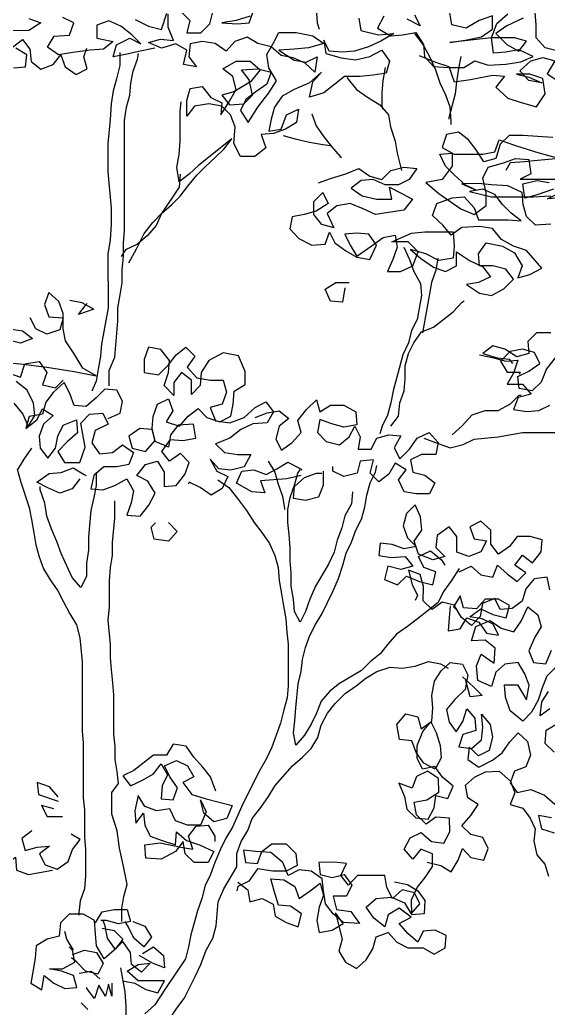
# Model space of a CAD drawing. Header units: millimetres. Extents: x 454 to 24074, y 929 to 15016.
# Drawn here: x 7118 to 7604, y 2330 to 3240 of the extents above; entities that cross this region are included whole.
import ezdxf

# ---------------------------------------------------------------- set-up
doc = ezdxf.new("R2010")
doc.units = ezdxf.units.MM
doc.layers.add('cadblocksdwg.com', color=255, linetype='Continuous')

# ---------------------------------------------------------------- blocks, each defined once
blk = doc.blocks.new('Trees side 017_cad-block.com')
at = {"color": 0}
for points in [[(906.7, 4198.7), (877.1, 4188.8), (855.3, 4182.9), (851.4, 4208.6), (877.1, 4214.5), (898.8, 4210.6)], [(187.8, 4453.4), (158.2, 4447.4), (134.4, 4441.5), (112.7, 4437.5), (118.6, 4459.2), (142.3, 4471.1), (162.1, 4461.2), (146.3, 4477), (126.5, 4492.8), (104.7, 4502.7), (83, 4494.8), (83, 4471.1), (112.7, 4465.2), (94.9, 4451.3), (71.2, 4449.3), (39.5, 4445.3), (13.8, 4441.3), (-5.9, 4455.2), (5.9, 4474.9), (33.6, 4476.9), (41.5, 4498.7), (21.7, 4508.6)], [(152.2, 4504.7), (175.9, 4492.9), (199.6, 4487), (209.5, 4516.6)], [(-39.6, 4506.5), (-17.8, 4498.6), (-39.6, 4484.8), (-89, 4484.7)], [(-67.2, 4417.5), (-45.5, 4419.5), (-43.5, 4441.3), (-63.3, 4453.1)], [(-69.2, 4455.1), (-51.4, 4469), (-37.6, 4451.2), (-35.6, 4429.4), (-17.8, 4415.6), (4, 4423.5), (17.8, 4441.3), (25.7, 4419.6), (45.5, 4405.8), (65.3, 4415.7), (59.3, 4437.4), (65.2, 4453.3)], [(664.3, 4440), (693.9, 4428.1), (717.7, 4420.2), (727.6, 4392.6), (757.2, 4396.6), (796.8, 4404.5), (818.5, 4402.5), (802.7, 4382.8), (824.5, 4363), (848.2, 4355.1), (875.9, 4347.2), (891.7, 4371), (887.7, 4398.6), (864, 4406.5), (840.3, 4406.5), (862, 4400.6), (885.7, 4390.7), (862, 4394.7), (846.2, 4412.4), (865.9, 4430.3), (887.7, 4436.2), (909.4, 4430.3), (895.6, 4406.6), (923.3, 4388.8)], [(913.4, 4448.1), (891.6, 4454), (875.8, 4471.8), (875.8, 4495.5), (873.8, 4517.3)], [(852, 4507.4), (822.4, 4493.5), (802.6, 4479.6), (822.4, 4459.9), (844.2, 4448), (858, 4465.8), (836.2, 4471.7), (794.7, 4471.7), (719.6, 4463.7), (747.3, 4467.7), (776.9, 4473.7), (796.7, 4487.5), (796.7, 4511.3), (772.9, 4503.3), (749.2, 4489.5), (723.5, 4495.4), (719.6, 4517.1)], [(656.3, 4513.1), (666.2, 4493.3), (642.5, 4505.2)], [(600.9, 4511.1), (589.1, 4489.3), (612.8, 4475.5), (634.6, 4477.5), (658.3, 4481.5), (672.2, 4459.7), (674.2, 4438), (690, 4420.2), (717.7, 4418.3), (745.3, 4418.3), (765.1, 4430.2), (788.8, 4422.3), (820.5, 4424.3), (848.1, 4428.3), (869.9, 4438.2), (844.2, 4450), (820.4, 4446), (798.7, 4444), (794.7, 4471.7), (804.6, 4497.4), (824.3, 4515.2)], [(555.5, 4507.1), (559.4, 4485.3), (591.1, 4477.5), (618.8, 4479.5), (595.1, 4465.6), (573.3, 4455.7), (547.6, 4447.8), (525.9, 4445.8), (502.1, 4447.7), (492.2, 4467.5), (496.2, 4443.8), (523.9, 4435.9), (549.6, 4431.9), (575.3, 4437.9), (597, 4449.8), (610.9, 4430), (605, 4408.3), (581.3, 4404.3), (557.5, 4402.3), (529.9, 4402.3), (512.1, 4388.4), (492.3, 4372.6), (466.6, 4364.7), (472.5, 4392.3), (488.3, 4410.1), (466.6, 4390.4), (438.9, 4378.5), (417.2, 4366.6), (403.4, 4346.8), (397.5, 4325.1), (393.5, 4303.3), (415.3, 4307.3), (425.2, 4333), (446.9, 4342.9), (443, 4319.2), (423.2, 4307.3), (401.5, 4299.4), (379.7, 4297.4), (387.6, 4273.6), (367.9, 4257.8), (342.2, 4257.8), (330.3, 4281.5), (332.3, 4311.2), (324.3, 4332.9), (308.5, 4348.7), (284.8, 4352.6), (259.1, 4348.6), (245.2, 4330.8), (245.2, 4358.5), (251.1, 4380.3), (272.9, 4384.2), (288.7, 4364.5), (308.5, 4354.6), (306.5, 4332.9), (320.4, 4354.6), (334.2, 4378.4), (328.2, 4402.1), (310.4, 4415.9), (334.1, 4429.8), (359.8, 4429.8), (377.6, 4414), (359.9, 4392.2), (330.2, 4374.4), (308.5, 4368.5), (322.3, 4350.7), (348, 4352.7), (363.8, 4368.5), (357.9, 4396.2), (344, 4414), (373.7, 4416), (397.4, 4410.1), (389.5, 4388.3), (369.8, 4374.5), (352, 4360.6), (342.1, 4340.8), (356, 4319.1), (373.7, 4346.8), (393.5, 4372.5), (407.3, 4394.3), (393.4, 4418), (389.5, 4441.7), (401.3, 4461.5), (411.2, 4481.2), (442.8, 4481.3), (472.5, 4475.4), (492.3, 4461.6), (464.6, 4453.6), (438.9, 4451.6), (411.2, 4449.6), (438.9, 4431.8), (460.7, 4427.9), (480.4, 4437.8), (476.5, 4410.1), (458.7, 4425.9), (436.9, 4435.8), (415.2, 4439.7), (397.4, 4455.5), (373.6, 4461.4), (353.9, 4473.3), (332.1, 4465.4), (316.3, 4447.6), (296.5, 4461.4), (272.8, 4465.3), (251.1, 4461.3), (249.1, 4437.6), (263, 4419.8), (239.2, 4423.8), (245.1, 4449.5), (225.4, 4461.3), (199.7, 4453.4), (175.9, 4463.2), (197.7, 4469.2), (221.4, 4467.2), (211.5, 4490.9), (211.5, 4514.7)], [(233.2, 4520.6), (251, 4502.8), (245.1, 4481.1), (270.8, 4481.1), (286.6, 4496.9), (292.5, 4518.7)], [(359.7, 4510.9), (334.1, 4502.9), (308.4, 4498.9), (336, 4497), (357.8, 4499), (373.6, 4542.5)], [(478.4, 4524.8), (480.4, 4499.1), (484.3, 4487.2)], [(656.3, 4479.5), (672.2, 4457.8), (684, 4436), (693.9, 4414.3), (701.9, 4390.6), (711.8, 4368.8), (719.7, 4347.1), (721.7, 4321.4), (721.7, 4315.5)], [(124.5, 4445.4), (124.6, 4421.7), (118.7, 4397.9), (112.7, 4376.2), (108.8, 4352.5), (106.9, 4324.8), (103, 4281.3), (103, 4229.9), (109, 4164.7), (109, 4135), (107.1, 4107.3), (103.1, 4081.6), (103.2, 3984.7), (91.4, 3919.5), (89.5, 3897.7), (85.5, 3874), (81.6, 3852.3), (73.7, 3834.5)], [(105.3, 3844.4), (105.3, 3872.1), (115.2, 3895.8), (121, 3961), (121, 3984.8), (124.9, 4008.5), (128.9, 4030.2), (128.9, 4054), (130.8, 4077.7), (130.8, 4101.4), (132.7, 4125.1), (132.6, 4322.8), (136.5, 4346.6), (142.4, 4368.3), (144.4, 4390.1), (148.3, 4411.8), (156.2, 4433.6), (158.2, 4443.5)], [(739.4, 4438.1), (735.5, 4416.3), (731.5, 4392.6), (729.6, 4370.8), (717.8, 4327.3), (717.8, 4325.3)], [(603, 4418.2), (599.1, 4394.4), (597.1, 4372.7), (597.1, 4349), (599.1, 4343)], [(533.8, 4400.3), (551.6, 4378.6), (571.4, 4364.8), (593.2, 4350.9), (609, 4333.2), (613, 4311.4), (620.9, 4285.7), (624.9, 4264), (632.8, 4232.3)], [(140.7, 4065.8), (154.5, 4091.5), (168.3, 4119.2), (184.1, 4139), (199.9, 4154.8), (217.7, 4170.7), (233.5, 4186.5), (247.3, 4204.3), (263.1, 4224.1), (278.9, 4239.9), (296.7, 4255.8), (312.5, 4271.6), (326.3, 4289.4), (267.1, 4241.9), (249.3, 4226.1), (231.5, 4212.2), (227.5, 4237.9), (231.5, 4261.6), (233.4, 4285.4), (233.4, 4338.7), (235.3, 4356.5)], [(470.6, 4335), (478.5, 4313.3), (492.4, 4293.5), (506.3, 4275.7), (522.1, 4257.9), (524.1, 4256)], [(482.6, 4210.5), (504.3, 4218.4), (532, 4226.3), (555.7, 4236.2), (575.5, 4222.4), (597.3, 4216.5), (613.1, 4232.3), (636.8, 4238.3), (660.5, 4236.3), (646.7, 4216.5), (626.9, 4206.6), (603.2, 4206.6), (581.4, 4216.5), (559.7, 4214.5), (541.9, 4200.6), (561.7, 4186.8), (587.4, 4180.9), (615.1, 4180.9), (611.1, 4202.7), (632.9, 4190.8), (652.6, 4181), (636.8, 4161.2), (585.5, 4153.2), (563.7, 4163.1), (540, 4173), (516.2, 4169), (498.5, 4155.1), (510.3, 4129.4), (488.6, 4135.3), (474.7, 4153.1), (474.7, 4176.8), (490.5, 4192.7), (500.4, 4172.9), (478.7, 4159.1), (456.9, 4153.1), (435.2, 4149.1), (431.3, 4127.4), (447.1, 4109.6), (470.8, 4097.8), (494.6, 4099.8), (502.4, 4121.5), (512.4, 4101.8), (532.1, 4087.9), (551.9, 4076.1), (575.6, 4072.2), (587.5, 4097.9), (573.6, 4117.6), (551.9, 4119.6), (530.1, 4117.6), (540, 4097.8), (551.9, 4078.1), (577.6, 4095.9), (599.3, 4111.7), (621.1, 4115.7), (625, 4094), (617.2, 4072.2), (607.3, 4050.4), (631, 4050.5), (652.8, 4060.4), (662.6, 4086.1), (644.8, 4103.9), (615.2, 4103.8), (650.7, 4119.7), (674.4, 4121.7), (725.8, 4121.7), (727.8, 4096), (725.9, 4074.3), (700.2, 4070.3), (676.5, 4082.1), (648.8, 4090), (666.6, 4074.2), (690.3, 4058.4), (712.1, 4050.5), (731.8, 4060.4), (731.8, 4086.1), (755.5, 4070.3), (779.3, 4058.5), (793.1, 4040.7), (771.4, 4030.8), (749.7, 4026.8), (773.4, 4011.1), (795.1, 4007.1), (816.9, 4019), (834.7, 4036.8), (820.8, 4054.6), (797.1, 4060.5), (773.4, 4060.5), (771.4, 4082.2), (785.2, 4102), (814.8, 4096.1), (836.6, 4084.3), (850.5, 4060.5), (842.6, 4038.8), (864.3, 4044.7), (886, 4056.6), (858.3, 4088.2), (834.6, 4096.1), (812.8, 4108), (797, 4127.7), (773.3, 4131.7), (741.7, 4129.6), (721.9, 4115.8), (708, 4133.6), (688.3, 4151.3), (696.1, 4173.1), (723.8, 4183), (745.6, 4185), (763.4, 4165.3), (771.3, 4143.5), (824.7, 4143.6), (848.4, 4141.6), (830.6, 4155.4), (814.8, 4171.2), (800.9, 4189), (779.2, 4198.9), (755.4, 4194.9), (795, 4185), (870.1, 4185.1), (901.7, 4187.1)], [(901.8, 4135.7), (874.1, 4133.7), (858.3, 4149.5), (852.3, 4171.3), (850.3, 4193), (824.6, 4204.8), (795, 4206.8), (771.2, 4208.8), (741.6, 4208.7), (767.3, 4196.9), (747.5, 4206.8), (727.7, 4224.5), (711.9, 4240.3), (702, 4262.1), (723.7, 4264.1), (723.8, 4240.3), (706, 4216.6), (676.3, 4210.6), (700.1, 4190.9), (739.6, 4163.3), (763.4, 4153.4), (785.1, 4169.2), (785.1, 4192.9), (779.1, 4218.6), (789, 4238.4), (816.7, 4246.4), (838.4, 4254.3), (862.1, 4252.3), (866.1, 4226.6), (846.4, 4216.7), (945.2, 4216.8)], [(921.5, 4183.2), (895.8, 4181.2), (959, 4212.9)], [(905.6, 4291.9), (877.9, 4293.9), (852.2, 4295.8), (826.5, 4295.8), (810.7, 4280), (802.8, 4254.3), (781.1, 4248.3), (767.2, 4270), (753.4, 4287.8), (735.6, 4301.6), (713.8, 4297.7), (705.9, 4273.9), (727.7, 4262.1), (779.1, 4262.1), (800.8, 4266.1), (808.7, 4287.9), (836.4, 4278), (874, 4266.2), (917.5, 4254.4), (878, 4250.4), (854.2, 4248.4), (828.5, 4246.4), (820.6, 4232.5)], [(419.3, 4295.4), (441, 4289.5), (466.7, 4283.6), (490.4, 4279.7), (504.3, 4277.7)], [(233.5, 4226.1), (231.5, 4202.3), (199.9, 4154.8), (190.1, 4133.1), (174.3, 4115.3), (156.5, 4099.5), (134.8, 4089.5), (126.9, 4077.7)], [(902, 3940), (876.3, 3940), (860.5, 3924.1), (862.5, 3902.4), (840.7, 3896.5), (819, 3910.3), (797.2, 3916.2), (779.4, 3902.3), (805.1, 3894.4), (826.9, 3892.5), (832.8, 3884.6)], [(636.9, 4094), (646.8, 4072.2), (654.7, 4050.5), (666.6, 4028.7), (668.6, 4007), (660.8, 3963.5), (650.9, 3943.7), (645, 3922), (635.1, 3900.2), (617.4, 3835), (613.4, 3813.2), (607.5, 3791.5), (597.7, 3771.7), (593.7, 3757.8)], [(698.2, 4074.2), (694.3, 4052.5), (686.4, 4030.7), (678.5, 3983.3), (670.7, 3939.8)], [(530.2, 4020.7), (526.3, 3995), (504.5, 3997), (494.6, 4018.7), (514.4, 4030.6), (538.1, 4030.6)], [(-189.3, 3891.6), (-137.9, 3891.6), (-98.3, 3887.7), (-54.8, 3883.8), (-7.4, 3877.9), (42, 3870), (81.6, 3862.1), (57.9, 3876), (42, 3901.7), (26.2, 3925.4), (22.2, 3947.1), (22.2, 3974.8), (14.2, 3996.5), (-3.6, 4012.3), (-11.4, 3990.6), (-3.5, 3968.8), (22.2, 3966.9), (16.3, 3945.1), (-7.4, 3937.2), (-27.2, 3947.1), (-37.1, 3966.8)], [(-74.7, 3947), (-50.9, 3943.1), (-33.1, 3929.3), (-54.9, 3921.3), (-78.6, 3927.2)], [(34, 3998.5), (55.8, 3994.6), (77.5, 3982.7), (49.9, 3972.8), (63.7, 3990.6), (65.7, 3992.6)], [(613.5, 3771.7), (627.3, 3789.5), (629.3, 3813.2), (637.1, 3835), (639.1, 3856.7), (639.1, 3880.5), (645, 3902.2), (654.9, 3922), (668.7, 3941.8), (690.4, 3949.7), (726, 3977.4), (741.8, 3995.2), (745.7, 3997.2)], [(103.4, 3785.1), (125.1, 3795), (129.1, 3816.7), (119.2, 3836.5), (97.4, 3838.4), (81.6, 3822.6), (63.8, 3806.8), (42.1, 3808.7), (34.2, 3830.5), (24.3, 3850.2), (4.5, 3832.4), (-9.3, 3814.6), (-15.2, 3792.9), (-38.9, 3788.9), (-44.9, 3767.1), (-25.1, 3783), (-15.2, 3802.7), (4.5, 3790.9), (-13.2, 3775.1), (-21.1, 3753.3), (-19.1, 3731.6), (-5.3, 3713.8), (8.6, 3731.6), (12.5, 3753.4), (22.4, 3773.1), (46.1, 3783), (48.1, 3759.3), (30.3, 3743.5), (12.5, 3725.7), (24.4, 3705.9), (52.1, 3705.9), (61.9, 3733.6), (54, 3777.1), (69.8, 3792.9), (93.5, 3794.9), (103.4, 3775.2), (79.7, 3763.3), (73.8, 3741.5), (87.6, 3721.8), (111.4, 3723.8), (129.1, 3737.6), (148.9, 3723.8), (141, 3702.1), (119.3, 3698.1), (95.6, 3698.1), (77.8, 3682.2), (71.9, 3658.5), (93.6, 3656.6), (115.4, 3664.5), (137.1, 3676.4), (149, 3654.6), (145.1, 3632.9), (137.2, 3611.1), (160.9, 3609.2), (176.7, 3629), (188.5, 3650.7), (174.7, 3672.4), (154.9, 3682.3), (170.7, 3702.1), (192.4, 3708), (204.3, 3688.3), (204.3, 3662.6), (226.1, 3664.6), (241.9, 3684.4), (249.8, 3706.1), (233.9, 3721.9), (214.2, 3708.1), (200.3, 3725.8), (216.1, 3747.6), (237.9, 3745.6), (261.6, 3749.6), (257.6, 3775.3), (229.9, 3773.3), (216.1, 3755.5), (212.2, 3733.8), (188.5, 3743.6), (182.5, 3765.4), (160.8, 3767.3), (141, 3753.5), (146.9, 3731.7), (170.7, 3725.8), (188.5, 3745.6), (182.5, 3767.3), (184.5, 3789.1), (192.3, 3810.8), (212.1, 3820.8), (220, 3799), (208.2, 3779.2), (231.9, 3771.3), (247.7, 3789.2), (265.5, 3803), (281.3, 3787.2), (305.1, 3779.3), (324.8, 3789.2), (328.8, 3811), (330.7, 3834.7), (350.5, 3846.6), (350.4, 3870.3), (338.6, 3898), (310.9, 3903.9), (285.2, 3890), (271.4, 3868.3), (269.4, 3844.5), (253.6, 3828.7), (253.6, 3854.4), (235.8, 3868.2), (222, 3850.4), (222, 3826.7), (204.2, 3844.5), (212.1, 3868.2), (214, 3889.9), (198.2, 3909.7), (176.4, 3913.6), (168.5, 3891.9), (168.6, 3868.2), (194.3, 3864.2), (212, 3882), (225.9, 3899.8), (243.7, 3913.7), (259.5, 3897.9), (245.7, 3878.1), (263.5, 3858.4), (287.2, 3854.4), (310.9, 3854.4), (316.9, 3832.7), (309, 3811), (287.2, 3805), (297.2, 3781.3), (322.9, 3777.4), (348.5, 3787.3), (368.3, 3805.1), (388.1, 3815), (401.9, 3797.2), (390.1, 3777.4), (364.4, 3775.4), (342.6, 3765.5), (322.9, 3749.7), (297.2, 3739.8), (313, 3724), (336.7, 3720), (360.5, 3720.1), (348.6, 3698.3), (324.9, 3692.3), (303.2, 3694.3), (287.3, 3712.1), (299.2, 3690.3), (319, 3680.5), (309.1, 3658.7), (289.4, 3646.8), (269.6, 3660.7), (249.8, 3670.5), (247.8, 3666.6)], [(773.5, 3900.3), (799.2, 3894.4), (821, 3888.5), (842.7, 3890.5), (834.8, 3866.8), (823, 3847), (850.6, 3847), (866.5, 3829.3), (842.8, 3823.3), (834.9, 3801.6), (858.6, 3797.6), (880.3, 3799.6), (900.1, 3809.5)], [(909.9, 3894.5), (894.1, 3874.8), (884.3, 3851), (868.5, 3835.2), (844.7, 3839.1), (842.7, 3860.9), (862.5, 3870.8), (882.2, 3884.6), (872.3, 3904.4), (850.6, 3910.3), (828.8, 3906.3), (811.1, 3888.5), (823, 3868.8), (846.7, 3868.8), (844.7, 3864.8)], [(-34.9, 3731.6), (-48.8, 3711.8), (-60.6, 3692)], [(-66.6, 3812.6), (-50.8, 3792.8), (-40.9, 3771.1), (-29.1, 3790.9), (-31.1, 3812.6), (-42.9, 3836.3), (-62.7, 3852.1)], [(-78.6, 3867.9), (-54.8, 3860), (-46.9, 3883.8), (-21.2, 3887.8), (-7.4, 3868), (-15.3, 3846.2), (8.5, 3840.3), (22.3, 3854.2)], [(368.3, 3787.3), (390.1, 3795.2), (411.8, 3799.2), (429.6, 3785.4), (411.8, 3771.5), (405.9, 3747.8), (415.8, 3728), (435.6, 3741.9), (451.4, 3759.7), (445.4, 3781.4), (461.2, 3801.2), (479, 3819), (485, 3797.3), (504.7, 3809.2), (528.4, 3809.2), (550.2, 3797.3), (552.2, 3773.6), (528.5, 3769.6), (506.7, 3775.5), (485, 3783.4), (481, 3759.7), (496.9, 3743.9), (520.6, 3738), (538.4, 3751.9), (548.2, 3771.6), (558.1, 3751.9), (554.2, 3730.1), (577.9, 3730.1), (587.8, 3749.9), (609.5, 3755.9), (631.3, 3753.9), (619.4, 3732.2), (629.3, 3712.4), (647.1, 3730.2), (660.9, 3750), (682.7, 3759.9), (698.5, 3742.1), (694.6, 3720.4), (668.9, 3720.3), (649.1, 3710.4), (653.1, 3688.7), (674.8, 3682.8), (692.7, 3669), (682.8, 3649.2), (659.1, 3649.2), (637.3, 3653.1), (627.4, 3674.8), (641.2, 3692.6), (621.4, 3704.5), (609.6, 3684.7), (591.8, 3670.8), (576, 3686.6), (581.9, 3710.4), (558.2, 3708.4), (552.3, 3686.6), (528.6, 3680.7), (508.8, 3690.5), (508.8, 3698.4)], [(724.2, 3756), (742, 3771.8), (759.8, 3791.6), (783.5, 3799.5), (807.2, 3799.5), (828.9, 3811.4), (844.7, 3827.3), (848.7, 3827.3)], [(672.8, 3750), (698.5, 3740.1), (720.3, 3732.3), (744, 3738.2), (763.8, 3748.1), (807.2, 3752.1), (850.7, 3760), (939.7, 3760.1)], [(-60.6, 3694), (-54.7, 3672.2), (-38.8, 3624.8), (-34.8, 3603.1), (-30.8, 3579.3), (-26.9, 3557.6), (-20.9, 3535.9), (-13, 3514.1), (-1.1, 3494.4), (12.7, 3474.6), (22.7, 3454.8), (34.5, 3433.1), (46.4, 3413.3), (52.4, 3389.6), (56.4, 3346.1), (56.5, 3221.6), (58.5, 3199.8), (58.6, 3101), (60.6, 3079.2), (60.6, 3029.8), (62.6, 3008.1), (62.6, 2960.6), (60.7, 2936.9), (52.8, 2915.1), (50.8, 2893.4), (50.8, 2889.4)], [(52.1, 3676.3), (38.3, 3658.5), (16.5, 3650.6), (-5.2, 3660.4), (-25, 3670.3), (-3.3, 3686.1), (18.5, 3688.1), (40.2, 3696), (60, 3684.2), (64, 3682.2)], [(451.4, 3682.6), (425.8, 3676.6), (378.3, 3672.6), (386.2, 3650.9), (362.5, 3652.8), (334.8, 3668.6), (344.7, 3690.4), (366.4, 3692.4), (388.2, 3684.5), (407.9, 3694.4), (427.7, 3706.3), (447.5, 3696.4), (453.4, 3692.5)], [(392.1, 3708.2), (404, 3688.5), (409.9, 3666.7), (417.9, 3645), (421.8, 3623.2), (421.8, 3621.3)], [(544.4, 3653), (542.4, 3631.3), (530.6, 3609.5), (524.7, 3587.8), (516.8, 3566), (510.9, 3544.2), (501, 3522.5), (477.3, 3482.9), (467.5, 3459.2), (459.6, 3437.4), (449.7, 3417.7), (439.8, 3437.4), (437.8, 3459.2), (433.8, 3482.9), (433.8, 3506.6), (431.8, 3528.4), (431.8, 3552.1), (429.8, 3575.8), (427.8, 3597.5), (427.8, 3621.3), (431.7, 3643), (439.6, 3664.8), (445.5, 3686.5), (449.5, 3692.5)], [(491, 3690.5), (491, 3664.8), (483.1, 3643.1), (459.4, 3637.1), (437.6, 3641.1), (439.6, 3662.8), (457.4, 3678.6), (479.1, 3686.6), (489, 3686.6)], [(736.3, 3514.8), (722.5, 3493), (708.6, 3473.3), (698.8, 3453.5), (681, 3439.6), (661.2, 3423.8), (643.5, 3409.9), (623.7, 3396.1), (607.9, 3378.3), (594.1, 3360.5), (576.3, 3346.6), (560.5, 3330.8), (521, 3307), (503.2, 3293.2), (487.4, 3275.4), (479.5, 3253.6), (469.7, 3233.8), (457.8, 3214), (442, 3196.2), (438, 3218), (440, 3239.7), (441.9, 3263.5), (445.9, 3306.9), (451.8, 3328.7), (453.7, 3350.4), (459.6, 3372.2), (467.5, 3394), (477.4, 3413.7), (489.2, 3433.5), (509, 3473.1), (518.8, 3496.8), (526.7, 3520.5), (532.6, 3542.3), (542.5, 3562.1), (550.4, 3583.8), (560.3, 3603.6), (566.2, 3625.4), (570.1, 3647.1), (576, 3668.9), (585.9, 3688.6), (587.8, 3700.5)], [(81.7, 3688.2), (81.8, 3664.4), (77.8, 3642.7), (71.9, 3619), (68, 3571.5), (68, 3547.8), (64.1, 3524.1), (64.1, 3500.3), (54.3, 3480.6), (38.4, 3498.3), (18.6, 3541.8), (10.7, 3563.6), (0.8, 3587.3), (-7.1, 3609), (-11.1, 3632.7), (-19.1, 3656.4), (-19.1, 3662.4)], [(301.2, 3674.5), (321, 3660.7), (336.8, 3641), (352.7, 3619.2), (366.5, 3597.5), (380.4, 3579.7), (394.2, 3560), (404.1, 3538.2), (410.1, 3516.5), (412.1, 3492.8), (416.1, 3469), (420, 3447.3), (424, 3423.6), (426, 3399.8), (428, 3378.1), (428.1, 3303), (426.1, 3281.2), (420.2, 3259.5), (414.3, 3235.7), (398.5, 3192.2), (388.7, 3170.5), (376.8, 3150.7), (347.2, 3091.4), (327.5, 3047.9), (315.6, 3028.1), (305.8, 3008.3), (295.9, 2984.6), (288, 2962.8), (278.2, 2943), (272.2, 2919.3), (264.4, 2897.5), (252.5, 2854), (248.6, 2832.3), (242.7, 2810.5), (207.1, 2757.1), (207.1, 2757.1), (187.4, 2727.5), (169.6, 2711.6)], [(136, 2701.7), (136, 2725.4), (134, 2751.1), (126.1, 2794.6)], [(128, 2877.7), (127.9, 2901.4), (131.9, 2923.1), (137.8, 2944.9), (131.8, 2974.5), (123.9, 3010.1), (119.9, 3041.7), (110, 3071.4), (110, 3110.9), (121.8, 3126.7), (119.8, 3148.5), (115.8, 3170.2), (115.8, 3194), (113.8, 3215.7), (113.7, 3286.9), (111.7, 3308.6), (109.7, 3332.3), (107.8, 3354.1), (107.7, 3377.8), (103.7, 3421.3), (105.7, 3445), (105.6, 3492.5), (107.6, 3516.2), (111.5, 3537.9), (111.5, 3561.7), (115.4, 3605.2), (115.4, 3636.8)], [(736.3, 3508.9), (758, 3518.8), (775.8, 3503), (797.6, 3499), (805.5, 3520.8), (823.3, 3505), (841.1, 3491.2), (856.9, 3507), (837.1, 3520.8), (850.9, 3538.6), (868.7, 3524.8), (884.5, 3544.6), (886.5, 3566.3), (864.7, 3572.2), (841, 3572.2), (827.2, 3554.4), (807.4, 3540.6), (793.6, 3558.3), (793.6, 3584), (775.7, 3599.8), (756, 3589.9), (763.9, 3568.2), (785.7, 3564.3), (775.8, 3544.5), (754.1, 3536.6), (732.3, 3544.4), (732.3, 3572.1), (718.4, 3589.9), (696.7, 3574.1), (694.7, 3552.3), (710.6, 3536.5), (688.8, 3530.6), (663.1, 3540.4), (655.2, 3564.1), (669, 3583.9), (667, 3607.7), (657.1, 3629.4), (641.3, 3613.6), (635.4, 3591.8), (643.3, 3570.1), (659.1, 3554.3), (637.4, 3550.3), (615.7, 3558.2), (593.9, 3560.1), (591.9, 3538.4), (613.7, 3534.5), (639.4, 3536.5), (653.3, 3518.7), (631.5, 3512.7), (607.8, 3518.6), (601.9, 3494.9), (625.6, 3485), (641.4, 3500.9), (665.1, 3491), (688.9, 3485.1), (694.8, 3508.8), (673, 3516.7), (663.1, 3536.5), (684.9, 3546.4), (704.6, 3530.6), (710.6, 3520.7)], [(212.3, 3597.4), (228.1, 3581.5), (212.3, 3563.7), (186.6, 3567.7), (180.7, 3589.4), (188.6, 3597.3)], [(679.1, 2985.1), (703.5, 2979.1), (722.2, 2967.3), (734.7, 2988.7), (742.8, 3009.7), (757.4, 2993.2), (780.8, 2988.8), (788.9, 3009.9), (779.4, 3029.5), (757.6, 3034.9), (741.3, 3050.4), (757.5, 3069.4), (771.1, 3089.1), (752.4, 3101), (747.9, 3123.7), (764.5, 3138.3), (784.1, 3147.8), (808.9, 3148.9), (828.9, 3131), (836.8, 3110.3), (828.7, 3089.3), (851.4, 3082.2), (864.4, 3064.6), (873.9, 3045), (871.3, 3022.6), (876.7, 2998.2), (891.4, 2981.6), (897.5, 2960)], [(899.9, 3476.3), (895.4, 3499.1), (871.7, 3496.3), (857.1, 3478.3), (850.1, 3455.5), (832.5, 3442.6), (810.5, 3440.8), (800.9, 3460.5), (778.6, 3451.6), (774.2, 3428.2), (758.7, 3411.9), (740.7, 3426.4), (727.4, 3448.4), (705.7, 3453.8), (688.1, 3440.9), (671.7, 3456.4), (672.4, 3482.2), (666.2, 3503.9), (645.1, 3511.9), (651.7, 3485.9), (661.2, 3466.2), (657.5, 3457)], [(720.5, 3447.6), (718.6, 3425.8), (716.6, 3402.1), (738.4, 3406.1), (750.2, 3425.8), (772, 3418), (785.8, 3398.2), (807.6, 3394.3), (797.7, 3414), (777.9, 3423.9), (756.1, 3427.8), (775.9, 3441.7), (797.6, 3431.8), (821.4, 3425.9), (827.3, 3447.7), (807.5, 3459.5), (783.8, 3459.5), (768, 3441.7), (744.3, 3443.6), (738.3, 3465.4), (726.5, 3445.6), (730.4, 3441.6)], [(908.1, 3183.4), (891.8, 3199), (893.4, 3223.1), (913.7, 3235.3)], [(900.1, 3261.7), (882.5, 3248.8), (885.8, 3273.9), (897.7, 3292.6)], [(913.5, 3339.1), (894.5, 3320.7), (886.4, 3299.7), (879.4, 3276.9), (866.9, 3255.5), (851.3, 3239.2), (828.6, 3257.8), (820.4, 3282.9), (818.6, 3304.9), (841.7, 3305), (858, 3277.9), (863, 3304), (855.2, 3324.7), (842.9, 3345), (819.2, 3342.2), (802.6, 3327.6), (794.9, 3302.1), (770.1, 3312.6), (768, 3339), (776.1, 3360.1), (799.5, 3344.2), (801.8, 3371), (783.8, 3385.5), (759.1, 3384.4), (766.8, 3409.9), (792.5, 3420.8), (812.2, 3407.3), (835, 3400.2), (848.5, 3419.9), (860.6, 3445.7), (878.6, 3431.2), (884.8, 3409.5), (873, 3390.8), (862.5, 3366.1), (870.4, 3345.4), (892.8, 3342.7), (903.2, 3367.5)], [(213.1, 2699.8), (227, 2721.6), (240.8, 2739.4), (260.5, 2778.9), (270.4, 2800.7), (280.2, 2826.4), (292.1, 2848.1), (298, 2869.9), (301.9, 2913.4), (311.8, 2937.1), (335.5, 2976.7), (335.4, 3000.4), (343.3, 3022.2), (355.2, 3041.9), (363, 3063.7), (378.8, 3083.5), (392.7, 3103.3), (404.5, 3123.1), (436.1, 3158.7), (453.9, 3174.5), (469.7, 3190.3), (481.5, 3210.1), (487.4, 3231.9), (499.3, 3253.6), (513.1, 3271.4), (530.9, 3289.2), (550.6, 3303.1), (568.4, 3316.9), (588.2, 3328.8), (611.9, 3336.8), (633.6, 3334.8), (657.4, 3338.8), (681.1, 3346.7), (702.8, 3342.8), (716.7, 3334.9)], [(619.9, 2949.4), (643.3, 2945), (662, 2933.2), (674.9, 2915.6), (673.3, 2891.6), (651.2, 2889.8), (650.8, 2917.3), (660.6, 2939.3), (675.1, 2957.3), (688.6, 2977), (688.6, 3000.1), (667.5, 3008.2), (653, 2990.2), (637.3, 3008.4), (648.1, 3028.8), (667.8, 3038.3), (686.8, 3022.1), (709.2, 3019.5), (720, 3039.8), (718.9, 3064.6), (694.8, 3066.2), (677.2, 3053.3), (659.9, 3070.5), (655.4, 3093.2), (678.1, 3097.7), (700.1, 3111), (699.1, 3135.7), (679.4, 3149.2), (659.7, 3139.7), (651.6, 3118.7), (627.9, 3127.4), (637.8, 3103.4), (642.2, 3080.7), (658.6, 3065.1), (680.9, 3062.5), (691.7, 3082.8), (694.4, 3105.2), (716.1, 3099.8), (725.9, 3121.9), (706.8, 3138.1), (692.9, 3157.4), (670.2, 3153), (660.6, 3172.6), (660.6, 3195.6), (671, 3220.4), (685.6, 3238.4), (695.1, 3218.8), (702.3, 3195.4), (704, 3173.4), (693.2, 3153), (672.9, 3163.8), (658.9, 3183.1), (651.1, 3203.8), (628.7, 3206.4), (623.9, 3233.5), (640.1, 3252.6), (661.8, 3247.2), (668, 3225.5), (687.2, 3239.5), (688.9, 3263.5), (687.1, 3285.6), (692.1, 3311.7), (704, 3330.4), (720.5, 3345), (742.9, 3342.3), (752.5, 3322.7), (747.4, 3296.6), (728.5, 3278.2), (714, 3260.2), (718.4, 3237.5), (731.4, 3219.9), (743.2, 3238.6), (750.3, 3261.3), (764.9, 3244.8), (766.6, 3222.7), (743.3, 3215.5), (736.2, 3192.8), (758.6, 3190.1), (776.8, 3205.8), (779.5, 3228.2), (776.7, 3251.9), (792.4, 3233.6), (796.8, 3210.9), (790.8, 3186.5), (771.2, 3177), (754.8, 3192.5), (752.2, 3170.1), (771.9, 3156.6), (796.6, 3169.2), (814.2, 3182.2), (827.7, 3201.9), (843.3, 3218.2), (859.6, 3202.6), (865.1, 3178.2), (857, 3157.2), (836.3, 3149.3), (828.3, 3128.3), (841.2, 3110.7), (865.6, 3116.2), (890.4, 3105.7), (909.4, 3089.5)], [(903.4, 3065.1), (879.9, 3069.4), (885.4, 3045), (908.2, 3038)], [(742.4, 3319.1), (762.2, 3301.3), (778, 3285.5), (756.3, 3283.5), (748.3, 3315.1)], [(297.8, 3113.1), (287.9, 3138.8), (274, 3156.5), (258.2, 3174.3), (244.3, 3194.1), (220.6, 3198), (208.7, 3178.2), (185, 3178.2), (149.5, 3150.5), (129.7, 3140.6), (143.6, 3122.8), (165.3, 3132.7), (185, 3144.6), (198.9, 3162.4), (210.7, 3142.6), (200.9, 3122.9), (198.9, 3099.1), (220.7, 3097.2), (228.6, 3118.9), (214.7, 3138.7), (204.8, 3158.5), (226.5, 3168.4), (246.3, 3158.5), (258.2, 3138.7), (238.4, 3128.8), (254.3, 3107.1), (280, 3099.2), (327.4, 3087.4), (317.6, 3063.7), (293.9, 3057.7), (276.1, 3073.5), (270.1, 3097.2), (280, 3075.5), (270.1, 3051.8), (246.4, 3051.7), (224.7, 3059.6), (214.8, 3081.4), (191, 3077.4), (169.3, 3085.3), (157.4, 3105), (151.5, 3077.3), (153.5, 3055.6), (167.3, 3073.4), (169.3, 3051.7), (179.2, 3031.9), (201, 3024), (224.7, 3016.1), (226.7, 3039.9), (244.5, 3024.1), (268.2, 3016.2), (293.9, 3004.3), (284, 2984.6), (258.3, 2984.5), (242.5, 3000.3), (238.5, 3022.1), (224.7, 3004.3), (199, 2990.4), (171.3, 2992.4), (169.3, 3016.1), (197, 3020.1), (234.6, 3012.2), (256.3, 3008.2), (248.4, 3032), (262.2, 3049.8), (284, 3051.8), (295.9, 3032), (295.9, 3022.1)], [(13.1, 3102.9), (-2.7, 3120.7), (-24.5, 3128.6), (-22.5, 3106.8), (13.1, 3095)], [(5.2, 3081.2), (-16.6, 3087.1), (-6.6, 3067.3), (21, 3067.3)], [(-34.3, 3041.6), (-52.1, 3027.7), (-46.1, 3006), (-24.4, 3011.9), (-2.6, 3013.9), (-20.4, 3000.1), (-10.5, 2980.3), (11.2, 2972.4), (31, 2986.3), (38.9, 3008.1), (52.7, 3025.9), (36.9, 3035.7)], [(-91.6, 3025.7), (-123.3, 3023.7), (-147, 3027.7), (-162.8, 3011.8), (-146.9, 2994), (-121.2, 2992.1), (-99.5, 2994.1), (-81.7, 2980.3), (-63.9, 2994.1), (-61.9, 2970.4), (-40.2, 2962.5), (3.3, 2970.5)], [(337.5, 2949), (355.3, 2935.2), (359.2, 2913.4), (381, 2919.4), (400.8, 2909.5), (404.7, 2887.8), (424.5, 2875.9), (446.3, 2868.1), (452.2, 2891.8), (432.4, 2905.6), (410.6, 2907.6), (402.7, 2933.3), (396.8, 2955), (420.5, 2953), (440.3, 2941.2), (448.2, 2919.5), (467.9, 2933.3), (485.7, 2947.2), (491.7, 2925.4), (483.8, 2903.7), (479.9, 2880), (483.8, 2858.2), (507.6, 2862.2), (527.3, 2874.1), (513.5, 2893.8), (525.4, 2846.4), (519.5, 2824.6), (531.3, 2804.9), (551.1, 2793), (568.9, 2808.9), (580.7, 2828.6), (586.6, 2850.4), (608.4, 2858.3), (624.2, 2840.5), (644, 2830.7), (671.7, 2830.7), (691.5, 2818.9), (711.2, 2830.7), (713.2, 2852.5), (693.4, 2862.4), (671.6, 2860.4), (661.8, 2840.6), (644, 2856.4), (628.1, 2874.2), (649.9, 2886), (628.1, 2901.8), (608.4, 2890), (602.4, 2868.2), (582.7, 2884), (568.8, 2903.8), (586.6, 2919.6), (614.3, 2921.6), (638, 2911.7), (649.9, 2892), (665.7, 2909.8), (655.8, 2929.5), (634, 2935.4), (616.2, 2919.6), (606.3, 2939.4), (602.4, 2961.1), (552.9, 2961.1), (537.1, 2943.3), (523.3, 2961), (533.1, 2982.8), (511.4, 2984.8), (483.7, 2984.7), (485.7, 2963), (507.5, 2957.1), (529.2, 2963), (543.1, 2943.3), (533.2, 2923.5), (509.5, 2923.5), (515.4, 2899.8), (541.1, 2895.8), (557, 2874.1), (527.3, 2876), (509.5, 2891.8), (495.6, 2909.6), (491.7, 2933.3), (489.7, 2955.1), (469.9, 2968.9), (448.1, 2970.9), (428.4, 2961), (418.5, 2984.7), (396.7, 3002.4), (369, 3004.4), (347.3, 3006.4), (351.3, 2984.6), (373, 2982.7), (380.9, 3004.4), (398.7, 3018.3), (424.4, 3018.3), (442.2, 3000.5), (444.2, 2978.8), (424.4, 2968.9), (400.7, 2968.8), (373, 2972.8), (357.2, 2951), (337.5, 2941.1), (335.5, 2933.2)], [(130, 2770.9), (151.8, 2767), (171.6, 2755.1), (193.3, 2749.2), (205.2, 2771), (157.7, 2770.9), (137.9, 2788.7), (157.7, 2800.6), (179.4, 2802.6), (163.6, 2786.7), (145.8, 2800.6), (143.8, 2822.3), (130, 2842.1), (114.2, 2826.2), (96.4, 2810.4), (82.5, 2834.1), (80.5, 2855.9), (78.5, 2879.6), (58.8, 2891.4), (33.1, 2891.4), (17.2, 2875.6), (15.3, 2851.8), (-6.4, 2845.9), (-26.2, 2834), (-28.2, 2812.3), (-32.1, 2790.5), (-36, 2766.8), (-16.2, 2754.9), (-12.3, 2780.7), (5.5, 2766.8), (25.3, 2757), (47, 2759), (41.1, 2780.7), (19.3, 2788.6), (-2.4, 2792.5), (21.3, 2792.5), (43, 2804.4), (39, 2826.2), (33.1, 2832.1)], [(80.5, 2875.6), (92.4, 2895.4), (114.1, 2899.4), (137.8, 2899.4), (143.8, 2877.7), (122, 2873.7), (100.3, 2879.6), (90.4, 2879.6)], [(92.4, 2865.8), (114.1, 2861.8), (130, 2846), (116.1, 2828.2), (102.3, 2848), (98.3, 2869.7), (94.3, 2879.6)], [(147.7, 2877.7), (169.5, 2869.8), (181.4, 2850), (167.5, 2832.2), (149.7, 2848), (139.8, 2867.8), (133.9, 2877.7)], [(41, 2826.2), (29.1, 2845.9), (25.2, 2859.8)], [(39, 2818.3), (60.8, 2826.2), (82.5, 2822.3), (94.4, 2802.5), (84.6, 2782.7), (62.8, 2788.6), (47, 2804.4), (37.1, 2812.3)], [(165.6, 2820.4), (185.3, 2832.2), (203.1, 2816.4), (205.1, 2794.7), (183.4, 2802.6), (163.6, 2814.4), (159.6, 2816.4)], [(50.9, 2784.7), (72.7, 2788.6), (88.5, 2774.8)], [(110.3, 2766.9), (110.3, 2743.2), (104.3, 2764.9), (98.4, 2743.2), (86.5, 2762.9), (78.7, 2739.2), (64.8, 2757), (64.8, 2759)], [(54.9, 2731.3), (66.8, 2719.4)]]:
    blk.add_lwpolyline(points, dxfattribs=at)

msp = doc.modelspace()

# ---------------------------------------------------------------- block references
at = {"layer": 'cadblocksdwg.com', "xscale": 0.5103099452236204, "yscale": 0.5103099452236204, "zscale": 0.5103099452236204}
msp.add_blockref('Trees side 017_cad-block.com', (7146.23, 940.94), dxfattribs=at)

doc.saveas('drawing.dxf')
